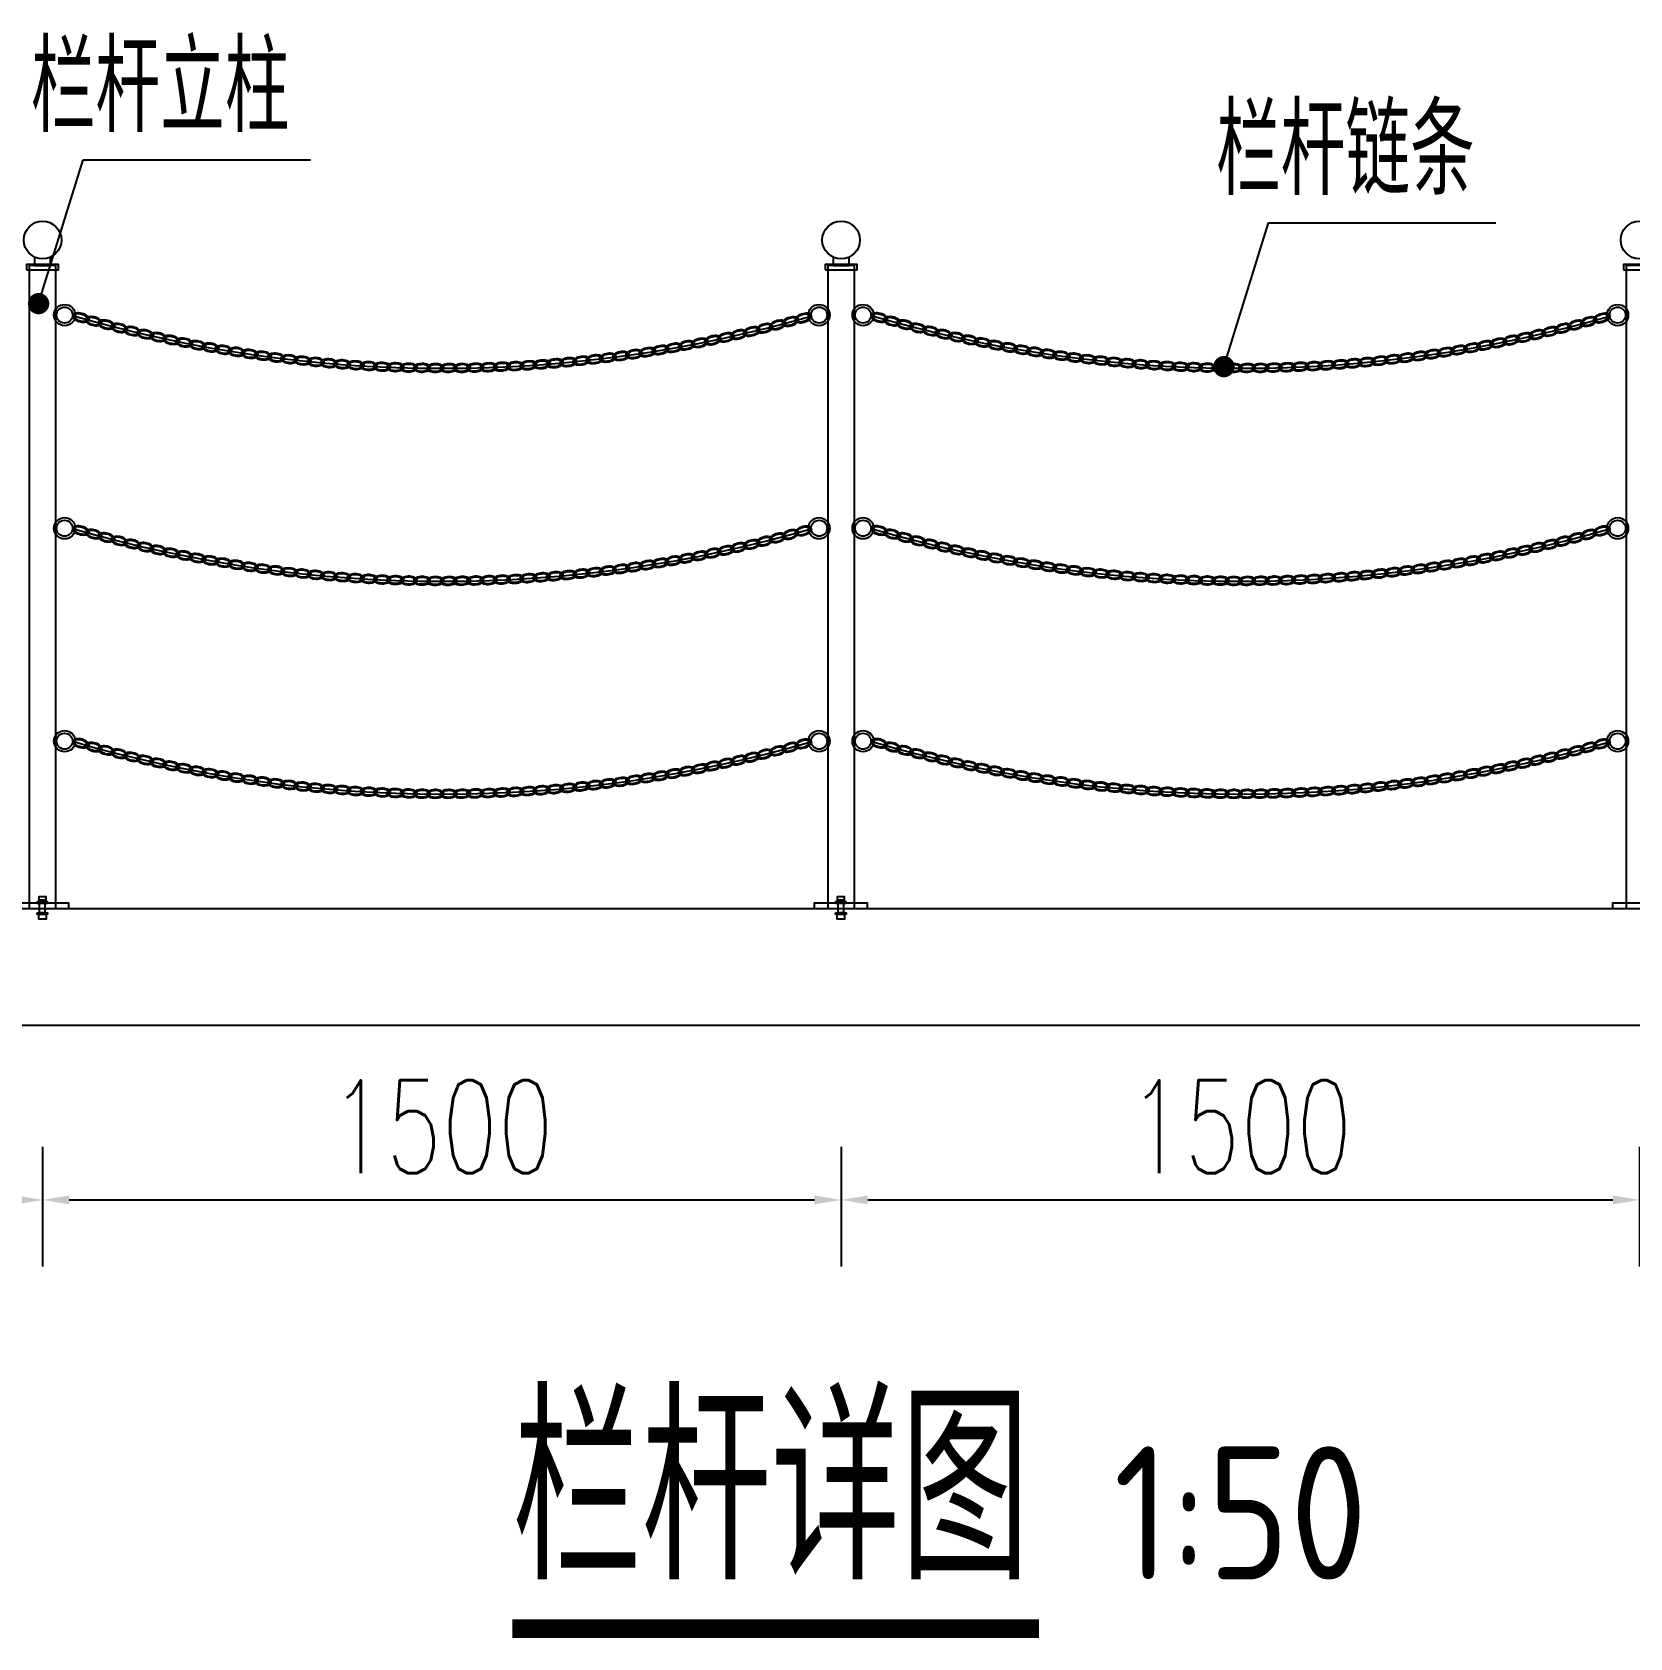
# Model space of a CAD drawing. Extents: x -89702 to 926017, y -610001 to -56924.
# Drawn here: x 496159 to 499160, y -116790 to -113773 of the extents above; entities that cross this region are included whole.
import ezdxf

# ---------------------------------------------------------------- set-up
doc = ezdxf.new("R2010")
doc.units = 0
doc.header["$LTSCALE"] = 10
doc.header["$MEASUREMENT"] = 0
for name, color, linetype in [('DIM_LEAD', 3, 'Continuous'), ('DIM_SYMB', 3, 'Continuous'), ('PUB_TEXT', 7, 'Continuous'), ('W-_ANTICOLLISION防撞措施', 6, 'Continuous'), ('W-PLASTIC_RAILINGS塑木栏杆', 6, 'Continuous'), ('W-REVETMENT驳岸', 251, 'Continuous'), ('W-STEEL_FRAME钢架', 3, 'Continuous')]:
    doc.layers.add(name, color=color, linetype=linetype)
doc.styles.add('_TCH_DIM', font='SIMPLEX', dxfattribs={"bigfont": 'GBCBIG'})
doc.styles.get("Standard").update_dxf_attribs({"font": 'gbenor.shx', "bigfont": 'gbcbig.shx'})
doc.styles.add('STANDARD_T3', font='simplex.shx', dxfattribs={"width": 0.7, "bigfont": 'gbcbig.shx'})
doc.dimstyles.new('W&&50', dxfattribs={"dimtxt": 175, "dimasz": 50, "dimexe": 125, "dimexo": 150, "dimgap": 50, "dimtad": 1, "dimdec": 0, "dimzin": 0, "dimdsep": 46, "dimtxsty": 'STANDARD_T3', "dimcen": 0.09, "dimclrd": 1, "dimclre": 1, "dimclrt": 7, "dimazin": 2, "dimtfac": 1, "dimtdec": 0, "dimtix": 1, "dimtmove": 2, "dimatfit": 3, "dimfxl": 0, "dimtolj": 1, "dimtzin": 0, "dimarcsym": 0})

# ---------------------------------------------------------------- blocks, each defined once
blk = doc.blocks.new('*D1882')
at = {"layer": 'Defpoints', "color": 0, "transparency": 16777216}
for p in [(494678.4, -115419.4), (496178.4, -115419.4), (496178.4, -115967)]:
    blk.add_point(p, dxfattribs=at)
at = {"layer": 'W-STEEL_FRAME钢架', "color": 1, "lineweight": -2, "transparency": 16777216}
for p, q in [((494678.4, -115867), (494678.4, -116092)), ((496178.4, -115867), (496178.4, -116092)), ((494728.4, -115967), (496128.4, -115967))]:
    blk.add_line(p, q, dxfattribs=at)
at = {"layer": 'W-STEEL_FRAME钢架', "color": 1, "transparency": 16777216}
for points in [[(494728.4, -115958.6), (494728.4, -115975.3), (494678.4, -115967)], [(496128.4, -115958.6), (496128.4, -115975.3), (496178.4, -115967)]]:
    blk.add_solid(points, dxfattribs=at)
at = {"layer": 'W-STEEL_FRAME钢架', "color": 7, "transparency": 16777216, "insert": (495428.4, -115829.5), "char_height": 175, "attachment_point": 5, "style": 'STANDARD_T3'}
blk.add_mtext('\\A1;1500', dxfattribs=at)
blk = doc.blocks.new('*D1877')
at = {"layer": 'Defpoints', "color": 0, "transparency": 16777216}
for p in [(497678.5, -115419.4), (499178.5, -115419.4), (499178.5, -115967)]:
    blk.add_point(p, dxfattribs=at)
at = {"layer": 'W-STEEL_FRAME钢架', "color": 1, "lineweight": -2, "transparency": 16777216}
for p, q in [((497678.5, -115867), (497678.5, -116092)), ((499178.5, -115867), (499178.5, -116092)), ((497728.5, -115967), (499128.5, -115967))]:
    blk.add_line(p, q, dxfattribs=at)
at = {"layer": 'W-STEEL_FRAME钢架', "color": 1, "transparency": 16777216}
for points in [[(497728.5, -115958.6), (497728.5, -115975.3), (497678.5, -115967)], [(499128.5, -115958.6), (499128.5, -115975.3), (499178.5, -115967)]]:
    blk.add_solid(points, dxfattribs=at)
at = {"layer": 'W-STEEL_FRAME钢架', "color": 7, "transparency": 16777216, "insert": (498428.5, -115829.5), "char_height": 175, "attachment_point": 5, "style": 'STANDARD_T3'}
blk.add_mtext('\\A1;1500', dxfattribs=at)
blk = doc.blocks.new('*D1879')
at = {"layer": 'Defpoints', "color": 0, "transparency": 16777216}
for p in [(496178.4, -115419.4), (497678.5, -115419.4), (497678.5, -115967)]:
    blk.add_point(p, dxfattribs=at)
at = {"layer": 'W-STEEL_FRAME钢架', "color": 1, "lineweight": -2, "transparency": 16777216}
for p, q in [((496178.4, -115867), (496178.4, -116092)), ((497678.5, -115867), (497678.5, -116092)), ((496228.4, -115967), (497628.5, -115967))]:
    blk.add_line(p, q, dxfattribs=at)
at = {"layer": 'W-STEEL_FRAME钢架', "color": 1, "transparency": 16777216}
for points in [[(496228.4, -115958.6), (496228.4, -115975.3), (496178.4, -115967)], [(497628.5, -115958.6), (497628.5, -115975.3), (497678.5, -115967)]]:
    blk.add_solid(points, dxfattribs=at)
at = {"layer": 'W-STEEL_FRAME钢架', "color": 7, "transparency": 16777216, "insert": (496928.4, -115829.5), "char_height": 175, "attachment_point": 5, "style": 'STANDARD_T3'}
blk.add_mtext('\\A1;1500', dxfattribs=at)
blk = doc.blocks.new('*U1867')
at = {"layer": 'W-PLASTIC_RAILINGS塑木栏杆'}
for centre, start_param, end_param in [((15.9, 0.7), 5.719675, 11.831037), ((41, 0.9), 2.578067, 8.689445)]:
    blk.add_ellipse(centre, major_axis=(15.9, 0.7), ratio=0.498883, start_param=start_param, end_param=end_param, dxfattribs=at)
for points, knots in [([(28.1, -1.9), (28.2, -1.8), (28.3, -1.6), (29, -1), (29.4, -0.5), (29.8, 0.2), (30, 0.5), (30, 1), (30, 1.1), (30, 1.3), (30, 1.5), (30, 1.8), (29.8, 2.3), (29.6, 2.6), (29.1, 3.2), (28.8, 3.5), (28.1, 4.1), (27.6, 4.4), (26.1, 5.2), (24.7, 5.7), (21.7, 6.5), (20, 6.7), (16.5, 6.9), (14.7, 6.8), (11.2, 6.3), (9.5, 5.9), (6.8, 5), (5.7, 4.5), (4.1, 3.5), (3.5, 3), (2.6, 2.1), (2.3, 1.7), (2, 1), (1.9, 0.7), (1.8, 0.1), (1.8, -0.2), (2, -0.8), (2.2, -1.1), (2.7, -1.8), (3.1, -2.2), (4.1, -2.9), (4.7, -3.3), (6, -3.9), (6.8, -4.2), (9, -4.9), (10.5, -5.2), (13.9, -5.5), (15.6, -5.5), (19, -5.2), (20.7, -4.9), (23.8, -4.1), (25.2, -3.6), (26.4, -3), (26.4, -2.9), (26.5, -2.9)], [5.672591, 5.672591, 5.672591, 5.672591, 5.732045, 5.732045, 5.989329, 5.989329, 6.173043, 6.173043, 6.283185, 6.283185, 6.283185, 6.455274, 6.455274, 6.627362, 6.627362, 6.79945, 6.79945, 6.971538, 6.971538, 7.326596, 7.326596, 7.681654, 7.681654, 8.036712, 8.036712, 8.39177, 8.39177, 8.689562, 8.689562, 8.937439, 8.937439, 9.144062, 9.144062, 9.350686, 9.350686, 9.55731, 9.55731, 9.763933, 9.763933, 9.970557, 9.970557, 10.177181, 10.177181, 10.383804, 10.383804, 10.72734, 10.72734, 11.070875, 11.070875, 11.414411, 11.414411, 11.757946, 11.757946, 11.773982, 11.773982, 11.773982, 11.773982]), ([(28.9, 3.4), (28.6, 3.2), (28.3, 2.9), (27.7, 2.3), (27.4, 1.9), (27, 1.2), (26.9, 0.9), (26.9, 0.3), (26.9, 0), (27.1, -0.6), (27.3, -1), (27.8, -1.7), (28.2, -2), (29.1, -2.7), (29.7, -3.1), (31.1, -3.7), (31.8, -4), (34, -4.7), (35.6, -5), (38.9, -5.3), (40.7, -5.3), (44.1, -5.1), (45.8, -4.8), (48.8, -3.9), (50.2, -3.4), (52.2, -2.3), (53, -1.8), (54.1, -0.9), (54.5, -0.4), (54.9, 0.4), (55, 0.7), (55.1, 1.1), (55.1, 1.3), (55.1, 1.5), (55.1, 1.7), (55, 1.9), (54.8, 2.5), (54.7, 2.8), (54.2, 3.3), (53.9, 3.6), (53.2, 4.2), (52.7, 4.5), (51.1, 5.4), (49.8, 5.9), (46.8, 6.7), (45.1, 6.9), (41.6, 7.1), (39.7, 7), (36.3, 6.5), (34.6, 6.1), (32.1, 5.3), (31.2, 4.9), (30.4, 4.4)], [2.530994, 2.530994, 2.530994, 2.530994, 2.654253, 2.654253, 2.860877, 2.860877, 3.067501, 3.067501, 3.274124, 3.274124, 3.480748, 3.480748, 3.687372, 3.687372, 3.893995, 3.893995, 4.100619, 4.100619, 4.444154, 4.444154, 4.78769, 4.78769, 5.131226, 5.131226, 5.474761, 5.474761, 5.732045, 5.732045, 5.989329, 5.989329, 6.173043, 6.173043, 6.283185, 6.283185, 6.283185, 6.455274, 6.455274, 6.627362, 6.627362, 6.79945, 6.79945, 6.971538, 6.971538, 7.326596, 7.326596, 7.681654, 7.681654, 8.036712, 8.036712, 8.39177, 8.39177, 8.632388, 8.632388, 8.632388, 8.632388])]:
    blk.add_open_spline(points, degree=3, knots=knots, dxfattribs=at)
blk = doc.blocks.new('*U1868')
at = {"layer": 'W-REVETMENT驳岸', "color": 0, "linetype": 'ByBlock', "lineweight": -2, "transparency": 16777216}
for p, rotation in [((497734.6, -114305.4), 343.7596410931119), ((497782.8, -114318.9), 344.9116510047311), ((499068, -114321.4), 14.86390870683564), ((497831.2, -114331.4), 346.0636609163505), ((497879.8, -114343), 347.2156708279701), ((498922, -114355.5), 11.40787897197812), ((498970.9, -114345.1), 12.55988888359726), ((499019.6, -114333.7), 13.71189879521642), ((497928.7, -114353.5), 348.3676807395893), ((497977.8, -114363.1), 349.5196906512087), ((498027, -114371.7), 350.6717005628279), ((498076.4, -114379.3), 351.8237104744471), ((498774.1, -114380.7), 7.951849237119617), ((498823.6, -114373.3), 9.103859148739456), ((498872.9, -114364.9), 10.25586906035894), ((498126, -114386), 352.9757203860663), ((498175.7, -114391.6), 354.1277302976861), ((498225.5, -114396.2), 355.2797402093058), ((498275.3, -114399.8), 356.4317501209254), ((498325.3, -114402.4), 357.5837600325448), ((498375.2, -114404), 358.7357699441634), ((498425.2, -114404.6), 359.8877798557872), ((498475.2, -114404.2), 1.039789767401623), ((498525.2, -114402.8), 2.191799679021282), ((498575.2, -114400.4), 3.34380959064171), ((498625, -114397), 4.495819502261089), ((498674.8, -114392.5), 5.647829413880275), ((498724.5, -114387.1), 6.799839325499762)]:
    blk.add_blockref('*U1867', p, dxfattribs=dict(at, rotation=rotation))
blk = doc.blocks.new('*U1863')
at = {"layer": 'W-PLASTIC_RAILINGS塑木栏杆'}
for centre, start_param, end_param in [((15.9, 0.7), 5.719675, 11.831037), ((41, 0.9), 2.578067, 8.689445)]:
    blk.add_ellipse(centre, major_axis=(15.9, 0.7), ratio=0.498883, start_param=start_param, end_param=end_param, dxfattribs=at)
for points, knots in [([(28.1, -1.9), (28.2, -1.8), (28.3, -1.6), (29, -1), (29.4, -0.5), (29.8, 0.2), (30, 0.5), (30, 1), (30, 1.1), (30, 1.3), (30, 1.5), (30, 1.8), (29.8, 2.3), (29.6, 2.6), (29.1, 3.2), (28.8, 3.5), (28.1, 4.1), (27.6, 4.4), (26.1, 5.2), (24.7, 5.7), (21.7, 6.5), (20, 6.7), (16.5, 6.9), (14.7, 6.8), (11.2, 6.3), (9.5, 5.9), (6.8, 5), (5.7, 4.5), (4.1, 3.5), (3.5, 3), (2.6, 2.1), (2.3, 1.7), (2, 1), (1.9, 0.7), (1.8, 0.1), (1.8, -0.2), (2, -0.8), (2.2, -1.1), (2.7, -1.8), (3.1, -2.2), (4.1, -2.9), (4.7, -3.3), (6, -3.9), (6.8, -4.2), (9, -4.9), (10.5, -5.2), (13.9, -5.5), (15.6, -5.5), (19, -5.2), (20.7, -4.9), (23.8, -4.1), (25.2, -3.6), (26.4, -3), (26.4, -2.9), (26.5, -2.9)], [5.672591, 5.672591, 5.672591, 5.672591, 5.732045, 5.732045, 5.989329, 5.989329, 6.173043, 6.173043, 6.283185, 6.283185, 6.283185, 6.455274, 6.455274, 6.627362, 6.627362, 6.79945, 6.79945, 6.971538, 6.971538, 7.326596, 7.326596, 7.681654, 7.681654, 8.036712, 8.036712, 8.39177, 8.39177, 8.689562, 8.689562, 8.937439, 8.937439, 9.144062, 9.144062, 9.350686, 9.350686, 9.55731, 9.55731, 9.763933, 9.763933, 9.970557, 9.970557, 10.177181, 10.177181, 10.383804, 10.383804, 10.72734, 10.72734, 11.070875, 11.070875, 11.414411, 11.414411, 11.757946, 11.757946, 11.773982, 11.773982, 11.773982, 11.773982]), ([(28.9, 3.4), (28.6, 3.2), (28.3, 2.9), (27.7, 2.3), (27.4, 1.9), (27, 1.2), (26.9, 0.9), (26.9, 0.3), (26.9, 0), (27.1, -0.6), (27.3, -1), (27.8, -1.7), (28.2, -2), (29.1, -2.7), (29.7, -3.1), (31.1, -3.7), (31.8, -4), (34, -4.7), (35.6, -5), (38.9, -5.3), (40.7, -5.3), (44.1, -5.1), (45.8, -4.8), (48.8, -3.9), (50.2, -3.4), (52.2, -2.3), (53, -1.8), (54.1, -0.9), (54.5, -0.4), (54.9, 0.4), (55, 0.7), (55.1, 1.1), (55.1, 1.3), (55.1, 1.5), (55.1, 1.7), (55, 1.9), (54.8, 2.5), (54.7, 2.8), (54.2, 3.3), (53.9, 3.6), (53.2, 4.2), (52.7, 4.5), (51.1, 5.4), (49.8, 5.9), (46.8, 6.7), (45.1, 6.9), (41.6, 7.1), (39.7, 7), (36.3, 6.5), (34.6, 6.1), (32.1, 5.3), (31.2, 4.9), (30.4, 4.4)], [2.530994, 2.530994, 2.530994, 2.530994, 2.654253, 2.654253, 2.860877, 2.860877, 3.067501, 3.067501, 3.274124, 3.274124, 3.480748, 3.480748, 3.687372, 3.687372, 3.893995, 3.893995, 4.100619, 4.100619, 4.444154, 4.444154, 4.78769, 4.78769, 5.131226, 5.131226, 5.474761, 5.474761, 5.732045, 5.732045, 5.989329, 5.989329, 6.173043, 6.173043, 6.283185, 6.283185, 6.283185, 6.455274, 6.455274, 6.627362, 6.627362, 6.79945, 6.79945, 6.971538, 6.971538, 7.326596, 7.326596, 7.681654, 7.681654, 8.036712, 8.036712, 8.39177, 8.39177, 8.632388, 8.632388, 8.632388, 8.632388])]:
    blk.add_open_spline(points, degree=3, knots=knots, dxfattribs=at)
blk = doc.blocks.new('*U1864')
at = {"layer": 'W-REVETMENT驳岸', "color": 0, "linetype": 'ByBlock', "lineweight": -2, "transparency": 16777216}
for p, rotation in [((497734.6, -114705.4), 343.7596410931119), ((499068, -114721.4), 14.86390870683564), ((497782.8, -114718.9), 344.9116510047311), ((497831.2, -114731.4), 346.0636609163505), ((498970.9, -114745.1), 12.55988888359726), ((499019.6, -114733.7), 13.71189879521642), ((497879.8, -114743), 347.2156708279701), ((497928.7, -114753.5), 348.3676807395893), ((497977.8, -114763.1), 349.5196906512087), ((498027, -114771.7), 350.6717005628279), ((498823.6, -114773.3), 9.103859148739456), ((498872.9, -114764.9), 10.25586906035894), ((498922, -114755.5), 11.40787897197812), ((498076.4, -114779.3), 351.8237104744471), ((498126, -114786), 352.9757203860663), ((498175.7, -114791.6), 354.1277302976861), ((498225.5, -114796.2), 355.2797402093058), ((498275.3, -114799.8), 356.4317501209254), ((498525.2, -114802.8), 2.191799679021282), ((498575.2, -114800.4), 3.34380959064171), ((498625, -114797), 4.495819502261089), ((498674.8, -114792.5), 5.647829413880275), ((498724.5, -114787.1), 6.799839325499762), ((498774.1, -114780.7), 7.951849237119617), ((498325.3, -114802.4), 357.5837600325448), ((498375.2, -114804), 358.7357699441634), ((498425.2, -114804.6), 359.8877798557872), ((498475.2, -114804.2), 1.039789767401623)]:
    blk.add_blockref('*U1863', p, dxfattribs=dict(at, rotation=rotation))
blk = doc.blocks.new('*U1865')
at = {"layer": 'W-PLASTIC_RAILINGS塑木栏杆'}
for centre, start_param, end_param in [((15.9, 0.7), 5.719675, 11.831037), ((41, 0.9), 2.578067, 8.689445)]:
    blk.add_ellipse(centre, major_axis=(15.9, 0.7), ratio=0.498883, start_param=start_param, end_param=end_param, dxfattribs=at)
for points, knots in [([(28.1, -1.9), (28.2, -1.8), (28.3, -1.6), (29, -1), (29.4, -0.5), (29.8, 0.2), (30, 0.5), (30, 1), (30, 1.1), (30, 1.3), (30, 1.5), (30, 1.8), (29.8, 2.3), (29.6, 2.6), (29.1, 3.2), (28.8, 3.5), (28.1, 4.1), (27.6, 4.4), (26.1, 5.2), (24.7, 5.7), (21.7, 6.5), (20, 6.7), (16.5, 6.9), (14.7, 6.8), (11.2, 6.3), (9.5, 5.9), (6.8, 5), (5.7, 4.5), (4.1, 3.5), (3.5, 3), (2.6, 2.1), (2.3, 1.7), (2, 1), (1.9, 0.7), (1.8, 0.1), (1.8, -0.2), (2, -0.8), (2.2, -1.1), (2.7, -1.8), (3.1, -2.2), (4.1, -2.9), (4.7, -3.3), (6, -3.9), (6.8, -4.2), (9, -4.9), (10.5, -5.2), (13.9, -5.5), (15.6, -5.5), (19, -5.2), (20.7, -4.9), (23.8, -4.1), (25.2, -3.6), (26.4, -3), (26.4, -2.9), (26.5, -2.9)], [5.672591, 5.672591, 5.672591, 5.672591, 5.732045, 5.732045, 5.989329, 5.989329, 6.173043, 6.173043, 6.283185, 6.283185, 6.283185, 6.455274, 6.455274, 6.627362, 6.627362, 6.79945, 6.79945, 6.971538, 6.971538, 7.326596, 7.326596, 7.681654, 7.681654, 8.036712, 8.036712, 8.39177, 8.39177, 8.689562, 8.689562, 8.937439, 8.937439, 9.144062, 9.144062, 9.350686, 9.350686, 9.55731, 9.55731, 9.763933, 9.763933, 9.970557, 9.970557, 10.177181, 10.177181, 10.383804, 10.383804, 10.72734, 10.72734, 11.070875, 11.070875, 11.414411, 11.414411, 11.757946, 11.757946, 11.773982, 11.773982, 11.773982, 11.773982]), ([(28.9, 3.4), (28.6, 3.2), (28.3, 2.9), (27.7, 2.3), (27.4, 1.9), (27, 1.2), (26.9, 0.9), (26.9, 0.3), (26.9, 0), (27.1, -0.6), (27.3, -1), (27.8, -1.7), (28.2, -2), (29.1, -2.7), (29.7, -3.1), (31.1, -3.7), (31.8, -4), (34, -4.7), (35.6, -5), (38.9, -5.3), (40.7, -5.3), (44.1, -5.1), (45.8, -4.8), (48.8, -3.9), (50.2, -3.4), (52.2, -2.3), (53, -1.8), (54.1, -0.9), (54.5, -0.4), (54.9, 0.4), (55, 0.7), (55.1, 1.1), (55.1, 1.3), (55.1, 1.5), (55.1, 1.7), (55, 1.9), (54.8, 2.5), (54.7, 2.8), (54.2, 3.3), (53.9, 3.6), (53.2, 4.2), (52.7, 4.5), (51.1, 5.4), (49.8, 5.9), (46.8, 6.7), (45.1, 6.9), (41.6, 7.1), (39.7, 7), (36.3, 6.5), (34.6, 6.1), (32.1, 5.3), (31.2, 4.9), (30.4, 4.4)], [2.530994, 2.530994, 2.530994, 2.530994, 2.654253, 2.654253, 2.860877, 2.860877, 3.067501, 3.067501, 3.274124, 3.274124, 3.480748, 3.480748, 3.687372, 3.687372, 3.893995, 3.893995, 4.100619, 4.100619, 4.444154, 4.444154, 4.78769, 4.78769, 5.131226, 5.131226, 5.474761, 5.474761, 5.732045, 5.732045, 5.989329, 5.989329, 6.173043, 6.173043, 6.283185, 6.283185, 6.283185, 6.455274, 6.455274, 6.627362, 6.627362, 6.79945, 6.79945, 6.971538, 6.971538, 7.326596, 7.326596, 7.681654, 7.681654, 8.036712, 8.036712, 8.39177, 8.39177, 8.632388, 8.632388, 8.632388, 8.632388])]:
    blk.add_open_spline(points, degree=3, knots=knots, dxfattribs=at)
blk = doc.blocks.new('*U1866')
at = {"layer": 'W-REVETMENT驳岸', "color": 0, "linetype": 'ByBlock', "lineweight": -2, "transparency": 16777216}
for p, rotation in [((497734.6, -115105.4), 343.7596410931119), ((497782.8, -115118.9), 344.9116510047311), ((497831.2, -115131.4), 346.0636609163505), ((498970.9, -115145.1), 12.55988888359726), ((499019.6, -115133.7), 13.71189879521642), ((499068, -115121.4), 14.86390870683564), ((497879.8, -115143), 347.2156708279701), ((497928.7, -115153.5), 348.3676807395893), ((497977.8, -115163.1), 349.5196906512087), ((498823.6, -115173.3), 9.103859148739456), ((498872.9, -115164.9), 10.25586906035894), ((498922, -115155.5), 11.40787897197812), ((498027, -115171.7), 350.6717005628279), ((498076.4, -115179.3), 351.8237104744471), ((498126, -115186), 352.9757203860663), ((498175.7, -115191.6), 354.1277302976861), ((498625, -115197), 4.495819502261089), ((498674.8, -115192.5), 5.647829413880275), ((498724.5, -115187.1), 6.799839325499762), ((498774.1, -115180.7), 7.951849237119617), ((498225.5, -115196.2), 355.2797402093058), ((498275.3, -115199.8), 356.4317501209254), ((498325.3, -115202.4), 357.5837600325448), ((498375.2, -115204), 358.7357699441634), ((498425.2, -115204.6), 359.8877798557872), ((498475.2, -115204.2), 1.039789767401623), ((498525.2, -115202.8), 2.191799679021282), ((498575.2, -115200.4), 3.34380959064171)]:
    blk.add_blockref('*U1865', p, dxfattribs=dict(at, rotation=rotation))
blk = doc.blocks.new('*U1873')
at = {"layer": 'W-PLASTIC_RAILINGS塑木栏杆'}
for centre, start_param, end_param in [((15.9, 0.7), 5.719675, 11.831037), ((41, 0.9), 2.578067, 8.689445)]:
    blk.add_ellipse(centre, major_axis=(15.9, 0.7), ratio=0.498883, start_param=start_param, end_param=end_param, dxfattribs=at)
for points, knots in [([(28.1, -1.9), (28.2, -1.8), (28.3, -1.6), (29, -1), (29.4, -0.5), (29.8, 0.2), (30, 0.5), (30, 1), (30, 1.1), (30, 1.3), (30, 1.5), (30, 1.8), (29.8, 2.3), (29.6, 2.6), (29.1, 3.2), (28.8, 3.5), (28.1, 4.1), (27.6, 4.4), (26.1, 5.2), (24.7, 5.7), (21.7, 6.5), (20, 6.7), (16.5, 6.9), (14.7, 6.8), (11.2, 6.3), (9.5, 5.9), (6.8, 5), (5.7, 4.5), (4.1, 3.5), (3.5, 3), (2.6, 2.1), (2.3, 1.7), (2, 1), (1.9, 0.7), (1.8, 0.1), (1.8, -0.2), (2, -0.8), (2.2, -1.1), (2.7, -1.8), (3.1, -2.2), (4.1, -2.9), (4.7, -3.3), (6, -3.9), (6.8, -4.2), (9, -4.9), (10.5, -5.2), (13.9, -5.5), (15.6, -5.5), (19, -5.2), (20.7, -4.9), (23.8, -4.1), (25.2, -3.6), (26.4, -3), (26.4, -2.9), (26.5, -2.9)], [5.672591, 5.672591, 5.672591, 5.672591, 5.732045, 5.732045, 5.989329, 5.989329, 6.173043, 6.173043, 6.283185, 6.283185, 6.283185, 6.455274, 6.455274, 6.627362, 6.627362, 6.79945, 6.79945, 6.971538, 6.971538, 7.326596, 7.326596, 7.681654, 7.681654, 8.036712, 8.036712, 8.39177, 8.39177, 8.689562, 8.689562, 8.937439, 8.937439, 9.144062, 9.144062, 9.350686, 9.350686, 9.55731, 9.55731, 9.763933, 9.763933, 9.970557, 9.970557, 10.177181, 10.177181, 10.383804, 10.383804, 10.72734, 10.72734, 11.070875, 11.070875, 11.414411, 11.414411, 11.757946, 11.757946, 11.773982, 11.773982, 11.773982, 11.773982]), ([(28.9, 3.4), (28.6, 3.2), (28.3, 2.9), (27.7, 2.3), (27.4, 1.9), (27, 1.2), (26.9, 0.9), (26.9, 0.3), (26.9, 0), (27.1, -0.6), (27.3, -1), (27.8, -1.7), (28.2, -2), (29.1, -2.7), (29.7, -3.1), (31.1, -3.7), (31.8, -4), (34, -4.7), (35.6, -5), (38.9, -5.3), (40.7, -5.3), (44.1, -5.1), (45.8, -4.8), (48.8, -3.9), (50.2, -3.4), (52.2, -2.3), (53, -1.8), (54.1, -0.9), (54.5, -0.4), (54.9, 0.4), (55, 0.7), (55.1, 1.1), (55.1, 1.3), (55.1, 1.5), (55.1, 1.7), (55, 1.9), (54.8, 2.5), (54.7, 2.8), (54.2, 3.3), (53.9, 3.6), (53.2, 4.2), (52.7, 4.5), (51.1, 5.4), (49.8, 5.9), (46.8, 6.7), (45.1, 6.9), (41.6, 7.1), (39.7, 7), (36.3, 6.5), (34.6, 6.1), (32.1, 5.3), (31.2, 4.9), (30.4, 4.4)], [2.530994, 2.530994, 2.530994, 2.530994, 2.654253, 2.654253, 2.860877, 2.860877, 3.067501, 3.067501, 3.274124, 3.274124, 3.480748, 3.480748, 3.687372, 3.687372, 3.893995, 3.893995, 4.100619, 4.100619, 4.444154, 4.444154, 4.78769, 4.78769, 5.131226, 5.131226, 5.474761, 5.474761, 5.732045, 5.732045, 5.989329, 5.989329, 6.173043, 6.173043, 6.283185, 6.283185, 6.283185, 6.455274, 6.455274, 6.627362, 6.627362, 6.79945, 6.79945, 6.971538, 6.971538, 7.326596, 7.326596, 7.681654, 7.681654, 8.036712, 8.036712, 8.39177, 8.39177, 8.632388, 8.632388, 8.632388, 8.632388])]:
    blk.add_open_spline(points, degree=3, knots=knots, dxfattribs=at)
blk = doc.blocks.new('*U1874')
at = {"layer": 'W-REVETMENT驳岸', "color": 0, "linetype": 'ByBlock', "lineweight": -2, "transparency": 16777216}
for p, rotation in [((496234.6, -114305.4), 343.7596410931119), ((496282.7, -114318.9), 344.9116510047311), ((497568, -114321.4), 14.86390870683564), ((496331.1, -114331.4), 346.0636609163505), ((496379.8, -114343), 347.2156708279701), ((497421.9, -114355.5), 11.40787897197812), ((497470.8, -114345.1), 12.55988888359726), ((497519.5, -114333.7), 13.71189879521642), ((496428.7, -114353.5), 348.3676807395893), ((496477.7, -114363.1), 349.5196906512087), ((496527, -114371.7), 350.6717005628279), ((496576.4, -114379.3), 351.8237104744471), ((497274.1, -114380.7), 7.951849237119617), ((497323.5, -114373.3), 9.103859148739456), ((497372.8, -114364.9), 10.25586906035894), ((496626, -114386), 352.9757203860663), ((496675.6, -114391.6), 354.1277302976861), ((496725.4, -114396.2), 355.2797402093058), ((496775.3, -114399.8), 356.4317501209254), ((496825.2, -114402.4), 357.5837600325448), ((496875.2, -114404), 358.7357699441634), ((496925.2, -114404.6), 359.8877798557872), ((496975.2, -114404.2), 1.039789767401623), ((497025.2, -114402.8), 2.191799679021282), ((497075.1, -114400.4), 3.34380959064171), ((497125, -114397), 4.495819502261089), ((497174.8, -114392.5), 5.647829413880275), ((497224.5, -114387.1), 6.799839325499762)]:
    blk.add_blockref('*U1873', p, dxfattribs=dict(at, rotation=rotation))
blk = doc.blocks.new('*U1869')
at = {"layer": 'W-PLASTIC_RAILINGS塑木栏杆'}
for centre, start_param, end_param in [((15.9, 0.7), 5.719675, 11.831037), ((41, 0.9), 2.578067, 8.689445)]:
    blk.add_ellipse(centre, major_axis=(15.9, 0.7), ratio=0.498883, start_param=start_param, end_param=end_param, dxfattribs=at)
for points, knots in [([(28.1, -1.9), (28.2, -1.8), (28.3, -1.6), (29, -1), (29.4, -0.5), (29.8, 0.2), (30, 0.5), (30, 1), (30, 1.1), (30, 1.3), (30, 1.5), (30, 1.8), (29.8, 2.3), (29.6, 2.6), (29.1, 3.2), (28.8, 3.5), (28.1, 4.1), (27.6, 4.4), (26.1, 5.2), (24.7, 5.7), (21.7, 6.5), (20, 6.7), (16.5, 6.9), (14.7, 6.8), (11.2, 6.3), (9.5, 5.9), (6.8, 5), (5.7, 4.5), (4.1, 3.5), (3.5, 3), (2.6, 2.1), (2.3, 1.7), (2, 1), (1.9, 0.7), (1.8, 0.1), (1.8, -0.2), (2, -0.8), (2.2, -1.1), (2.7, -1.8), (3.1, -2.2), (4.1, -2.9), (4.7, -3.3), (6, -3.9), (6.8, -4.2), (9, -4.9), (10.5, -5.2), (13.9, -5.5), (15.6, -5.5), (19, -5.2), (20.7, -4.9), (23.8, -4.1), (25.2, -3.6), (26.4, -3), (26.4, -2.9), (26.5, -2.9)], [5.672591, 5.672591, 5.672591, 5.672591, 5.732045, 5.732045, 5.989329, 5.989329, 6.173043, 6.173043, 6.283185, 6.283185, 6.283185, 6.455274, 6.455274, 6.627362, 6.627362, 6.79945, 6.79945, 6.971538, 6.971538, 7.326596, 7.326596, 7.681654, 7.681654, 8.036712, 8.036712, 8.39177, 8.39177, 8.689562, 8.689562, 8.937439, 8.937439, 9.144062, 9.144062, 9.350686, 9.350686, 9.55731, 9.55731, 9.763933, 9.763933, 9.970557, 9.970557, 10.177181, 10.177181, 10.383804, 10.383804, 10.72734, 10.72734, 11.070875, 11.070875, 11.414411, 11.414411, 11.757946, 11.757946, 11.773982, 11.773982, 11.773982, 11.773982]), ([(28.9, 3.4), (28.6, 3.2), (28.3, 2.9), (27.7, 2.3), (27.4, 1.9), (27, 1.2), (26.9, 0.9), (26.9, 0.3), (26.9, 0), (27.1, -0.6), (27.3, -1), (27.8, -1.7), (28.2, -2), (29.1, -2.7), (29.7, -3.1), (31.1, -3.7), (31.8, -4), (34, -4.7), (35.6, -5), (38.9, -5.3), (40.7, -5.3), (44.1, -5.1), (45.8, -4.8), (48.8, -3.9), (50.2, -3.4), (52.2, -2.3), (53, -1.8), (54.1, -0.9), (54.5, -0.4), (54.9, 0.4), (55, 0.7), (55.1, 1.1), (55.1, 1.3), (55.1, 1.5), (55.1, 1.7), (55, 1.9), (54.8, 2.5), (54.7, 2.8), (54.2, 3.3), (53.9, 3.6), (53.2, 4.2), (52.7, 4.5), (51.1, 5.4), (49.8, 5.9), (46.8, 6.7), (45.1, 6.9), (41.6, 7.1), (39.7, 7), (36.3, 6.5), (34.6, 6.1), (32.1, 5.3), (31.2, 4.9), (30.4, 4.4)], [2.530994, 2.530994, 2.530994, 2.530994, 2.654253, 2.654253, 2.860877, 2.860877, 3.067501, 3.067501, 3.274124, 3.274124, 3.480748, 3.480748, 3.687372, 3.687372, 3.893995, 3.893995, 4.100619, 4.100619, 4.444154, 4.444154, 4.78769, 4.78769, 5.131226, 5.131226, 5.474761, 5.474761, 5.732045, 5.732045, 5.989329, 5.989329, 6.173043, 6.173043, 6.283185, 6.283185, 6.283185, 6.455274, 6.455274, 6.627362, 6.627362, 6.79945, 6.79945, 6.971538, 6.971538, 7.326596, 7.326596, 7.681654, 7.681654, 8.036712, 8.036712, 8.39177, 8.39177, 8.632388, 8.632388, 8.632388, 8.632388])]:
    blk.add_open_spline(points, degree=3, knots=knots, dxfattribs=at)
blk = doc.blocks.new('*U1870')
at = {"layer": 'W-REVETMENT驳岸', "color": 0, "linetype": 'ByBlock', "lineweight": -2, "transparency": 16777216}
for p, rotation in [((496234.6, -114705.4), 343.7596410931119), ((497568, -114721.4), 14.86390870683564), ((496282.7, -114718.9), 344.9116510047311), ((496331.1, -114731.4), 346.0636609163505), ((497470.8, -114745.1), 12.55988888359726), ((497519.5, -114733.7), 13.71189879521642), ((496379.8, -114743), 347.2156708279701), ((496428.7, -114753.5), 348.3676807395893), ((496477.7, -114763.1), 349.5196906512087), ((496527, -114771.7), 350.6717005628279), ((497323.5, -114773.3), 9.103859148739456), ((497372.8, -114764.9), 10.25586906035894), ((497421.9, -114755.5), 11.40787897197812), ((496576.4, -114779.3), 351.8237104744471), ((496626, -114786), 352.9757203860663), ((496675.6, -114791.6), 354.1277302976861), ((496725.4, -114796.2), 355.2797402093058), ((496775.3, -114799.8), 356.4317501209254), ((497025.2, -114802.8), 2.191799679021282), ((497075.1, -114800.4), 3.34380959064171), ((497125, -114797), 4.495819502261089), ((497174.8, -114792.5), 5.647829413880275), ((497224.5, -114787.1), 6.799839325499762), ((497274.1, -114780.7), 7.951849237119617), ((496825.2, -114802.4), 357.5837600325448), ((496875.2, -114804), 358.7357699441634), ((496925.2, -114804.6), 359.8877798557872), ((496975.2, -114804.2), 1.039789767401623)]:
    blk.add_blockref('*U1869', p, dxfattribs=dict(at, rotation=rotation))
blk = doc.blocks.new('*U1871')
at = {"layer": 'W-PLASTIC_RAILINGS塑木栏杆'}
for centre, start_param, end_param in [((15.9, 0.7), 5.719675, 11.831037), ((41, 0.9), 2.578067, 8.689445)]:
    blk.add_ellipse(centre, major_axis=(15.9, 0.7), ratio=0.498883, start_param=start_param, end_param=end_param, dxfattribs=at)
for points, knots in [([(28.1, -1.9), (28.2, -1.8), (28.3, -1.6), (29, -1), (29.4, -0.5), (29.8, 0.2), (30, 0.5), (30, 1), (30, 1.1), (30, 1.3), (30, 1.5), (30, 1.8), (29.8, 2.3), (29.6, 2.6), (29.1, 3.2), (28.8, 3.5), (28.1, 4.1), (27.6, 4.4), (26.1, 5.2), (24.7, 5.7), (21.7, 6.5), (20, 6.7), (16.5, 6.9), (14.7, 6.8), (11.2, 6.3), (9.5, 5.9), (6.8, 5), (5.7, 4.5), (4.1, 3.5), (3.5, 3), (2.6, 2.1), (2.3, 1.7), (2, 1), (1.9, 0.7), (1.8, 0.1), (1.8, -0.2), (2, -0.8), (2.2, -1.1), (2.7, -1.8), (3.1, -2.2), (4.1, -2.9), (4.7, -3.3), (6, -3.9), (6.8, -4.2), (9, -4.9), (10.5, -5.2), (13.9, -5.5), (15.6, -5.5), (19, -5.2), (20.7, -4.9), (23.8, -4.1), (25.2, -3.6), (26.4, -3), (26.4, -2.9), (26.5, -2.9)], [5.672591, 5.672591, 5.672591, 5.672591, 5.732045, 5.732045, 5.989329, 5.989329, 6.173043, 6.173043, 6.283185, 6.283185, 6.283185, 6.455274, 6.455274, 6.627362, 6.627362, 6.79945, 6.79945, 6.971538, 6.971538, 7.326596, 7.326596, 7.681654, 7.681654, 8.036712, 8.036712, 8.39177, 8.39177, 8.689562, 8.689562, 8.937439, 8.937439, 9.144062, 9.144062, 9.350686, 9.350686, 9.55731, 9.55731, 9.763933, 9.763933, 9.970557, 9.970557, 10.177181, 10.177181, 10.383804, 10.383804, 10.72734, 10.72734, 11.070875, 11.070875, 11.414411, 11.414411, 11.757946, 11.757946, 11.773982, 11.773982, 11.773982, 11.773982]), ([(28.9, 3.4), (28.6, 3.2), (28.3, 2.9), (27.7, 2.3), (27.4, 1.9), (27, 1.2), (26.9, 0.9), (26.9, 0.3), (26.9, 0), (27.1, -0.6), (27.3, -1), (27.8, -1.7), (28.2, -2), (29.1, -2.7), (29.7, -3.1), (31.1, -3.7), (31.8, -4), (34, -4.7), (35.6, -5), (38.9, -5.3), (40.7, -5.3), (44.1, -5.1), (45.8, -4.8), (48.8, -3.9), (50.2, -3.4), (52.2, -2.3), (53, -1.8), (54.1, -0.9), (54.5, -0.4), (54.9, 0.4), (55, 0.7), (55.1, 1.1), (55.1, 1.3), (55.1, 1.5), (55.1, 1.7), (55, 1.9), (54.8, 2.5), (54.7, 2.8), (54.2, 3.3), (53.9, 3.6), (53.2, 4.2), (52.7, 4.5), (51.1, 5.4), (49.8, 5.9), (46.8, 6.7), (45.1, 6.9), (41.6, 7.1), (39.7, 7), (36.3, 6.5), (34.6, 6.1), (32.1, 5.3), (31.2, 4.9), (30.4, 4.4)], [2.530994, 2.530994, 2.530994, 2.530994, 2.654253, 2.654253, 2.860877, 2.860877, 3.067501, 3.067501, 3.274124, 3.274124, 3.480748, 3.480748, 3.687372, 3.687372, 3.893995, 3.893995, 4.100619, 4.100619, 4.444154, 4.444154, 4.78769, 4.78769, 5.131226, 5.131226, 5.474761, 5.474761, 5.732045, 5.732045, 5.989329, 5.989329, 6.173043, 6.173043, 6.283185, 6.283185, 6.283185, 6.455274, 6.455274, 6.627362, 6.627362, 6.79945, 6.79945, 6.971538, 6.971538, 7.326596, 7.326596, 7.681654, 7.681654, 8.036712, 8.036712, 8.39177, 8.39177, 8.632388, 8.632388, 8.632388, 8.632388])]:
    blk.add_open_spline(points, degree=3, knots=knots, dxfattribs=at)
blk = doc.blocks.new('*U1872')
at = {"layer": 'W-REVETMENT驳岸', "color": 0, "linetype": 'ByBlock', "lineweight": -2, "transparency": 16777216}
for p, rotation in [((496234.6, -115105.4), 343.7596410931119), ((496282.7, -115118.9), 344.9116510047311), ((496331.1, -115131.4), 346.0636609163505), ((497470.8, -115145.1), 12.55988888359726), ((497519.5, -115133.7), 13.71189879521642), ((497568, -115121.4), 14.86390870683564), ((496379.8, -115143), 347.2156708279701), ((496428.7, -115153.5), 348.3676807395893), ((496477.7, -115163.1), 349.5196906512087), ((497323.5, -115173.3), 9.103859148739456), ((497372.8, -115164.9), 10.25586906035894), ((497421.9, -115155.5), 11.40787897197812), ((496527, -115171.7), 350.6717005628279), ((496576.4, -115179.3), 351.8237104744471), ((496626, -115186), 352.9757203860663), ((496675.6, -115191.6), 354.1277302976861), ((497125, -115197), 4.495819502261089), ((497174.8, -115192.5), 5.647829413880275), ((497224.5, -115187.1), 6.799839325499762), ((497274.1, -115180.7), 7.951849237119617), ((496725.4, -115196.2), 355.2797402093058), ((496775.3, -115199.8), 356.4317501209254), ((496825.2, -115202.4), 357.5837600325448), ((496875.2, -115204), 358.7357699441634), ((496925.2, -115204.6), 359.8877798557872), ((496975.2, -115204.2), 1.039789767401623), ((497025.2, -115202.8), 2.191799679021282), ((497075.1, -115200.4), 3.34380959064171)]:
    blk.add_blockref('*U1871', p, dxfattribs=dict(at, rotation=rotation))

msp = doc.modelspace()

# ---------------------------------------------------------------- linework, layer by layer
at = {"layer": 'DIM_LEAD'}
for p, q in [((496170.9, -114283.1), (496254.4, -114013)), ((496254.4, -114013), (496681.5, -114013)), ((498397.7, -114401.5), (498481.2, -114131.4)), ((498481.2, -114131.4), (498908.3, -114131.4))]:
    msp.add_line(p, q, dxfattribs=at)
at = {"layer": 'DIM_LEAD', "const_width": 20}
for points in [[(496167.9, -114292.6, 1), (496173.8, -114273.5, 1)], [(498394.7, -114411, 1), (498400.6, -114391.9, 1)]]:
    msp.add_lwpolyline(points, format="xyb", close=True, dxfattribs=at)
at = {"layer": 'DIM_SYMB', "color": 3, "const_width": 35}
msp.add_lwpolyline([(497060.9, -116772.3), (498050.5, -116772.3)], dxfattribs=at)
at = {"layer": 'W-_ANTICOLLISION防撞措施', "color": 0, "linetype": 'ByBlock'}
msp.add_lwpolyline([(494582.3, -115419.4), (500966.2, -115419.4), (500966.2, -115639.4), (494582.3, -115639.4)], close=True, dxfattribs=at)
at = {"layer": 'W-PLASTIC_RAILINGS塑木栏杆', "color": 4}
for points in [[(496148.4, -114219.3), (496208.4, -114219.3), (496208.4, -114209.3), (496148.4, -114209.3)], [(496153.4, -115419.4), (496203.4, -115419.4), (496203.4, -114211.4), (496153.4, -114211.4)], [(497648.5, -114219.3), (497708.5, -114219.3), (497708.5, -114209.3), (497648.5, -114209.3)], [(497653.5, -115419.4), (497703.5, -115419.4), (497703.5, -114211.4), (497653.5, -114211.4)], [(499148.5, -114219.3), (499208.5, -114219.3), (499208.5, -114209.3), (499148.5, -114209.3)], [(499153.5, -115419.4), (499203.5, -115419.4), (499203.5, -114211.4), (499153.5, -114211.4)], [(496127.8, -115419.4), (496227.8, -115419.4), (496227.8, -115409.4), (496127.8, -115409.4)], [(496168.1, -115409.4), (496187.6, -115409.4), (496187.6, -115407.1), (496168.1, -115407.1)], [(496171.1, -115407.1), (496185, -115407.1), (496185, -115397.6), (496171.1, -115397.6)], [(496172.8, -115402.9), (496182.8, -115402.9), (496182.8, -115427.5), (496172.8, -115427.5)], [(497627.9, -115419.4), (497727.9, -115419.4), (497727.9, -115409.4), (497627.9, -115409.4)], [(497668.2, -115409.4), (497687.7, -115409.4), (497687.7, -115407.1), (497668.2, -115407.1)], [(497671.2, -115407.1), (497685.1, -115407.1), (497685.1, -115397.6), (497671.2, -115397.6)], [(497672.9, -115402.9), (497682.9, -115402.9), (497682.9, -115427.5), (497672.9, -115427.5)], [(499127.9, -115419.4), (499227.9, -115419.4), (499227.9, -115409.4), (499127.9, -115409.4)], [(496168.1, -115427.5), (496187.6, -115427.5), (496187.6, -115429.8), (496168.1, -115429.8)], [(496171.1, -115429.8), (496185, -115429.8), (496185, -115439.3), (496171.1, -115439.3)], [(497668.2, -115427.5), (497687.7, -115427.5), (497687.7, -115429.8), (497668.2, -115429.8)], [(497671.2, -115429.8), (497685.1, -115429.8), (497685.1, -115439.3), (497671.2, -115439.3)]]:
    msp.add_lwpolyline(points, close=True, dxfattribs=at)
for points in [[(496163.4, -114195.5), (496163.4, -114211.4), (496193.4, -114211.4), (496193.4, -114195.5)], [(497663.5, -114195.5), (497663.5, -114211.4), (497693.5, -114211.4), (497693.5, -114195.5)]]:
    msp.add_lwpolyline(points, dxfattribs=at)
for centre, radius in [((496178.4, -114163.5), 35.4), ((497678.5, -114163.5), 35.4), ((499178.5, -114163.5), 35.4), ((496219.6, -114304.6), 20), ((496219.6, -114304.6), 15), ((497637.2, -114304.6), 20), ((497637.2, -114304.6), 15), ((497719.7, -114304.6), 20), ((497719.7, -114304.6), 15), ((499137.3, -114304.6), 20), ((499137.3, -114304.6), 15), ((496219.6, -114705.1), 20), ((496219.6, -114705.1), 15), ((497637.2, -114705.1), 20), ((497637.2, -114705.1), 15), ((497719.7, -114705.1), 20), ((497719.7, -114705.1), 15), ((499137.3, -114705.1), 20), ((499137.3, -114705.1), 15), ((496219.6, -115105.1), 20), ((496219.6, -115105.1), 15), ((497637.2, -115105.1), 20), ((497637.2, -115105.1), 15), ((497719.7, -115105.1), 20), ((497719.7, -115105.1), 15), ((499137.3, -115105.1), 20), ((499137.3, -115105.1), 15)]:
    msp.add_circle(centre, radius, dxfattribs=at)
at = {"layer": 'W-PLASTIC_RAILINGS塑木栏杆'}
for centre in [(496930.1, -111917.8), (498430.1, -111917.8), (496930.1, -112317.8), (498430.1, -112317.8), (496930.1, -112717.8), (498430.1, -112717.8)]:
    msp.add_arc(centre, 2486.8, 253.7596, 286.2104, dxfattribs=at)

# ---------------------------------------------------------------- block references
at = {"layer": 'W-REVETMENT驳岸', "linetype": 'ByBlock'}
for name in ['*U1874', '*U1868', '*U1870', '*U1864', '*U1872', '*U1866']:
    msp.add_blockref(name, (0, 0), dxfattribs=at)

# ---------------------------------------------------------------- texts
at = {"layer": 'PUB_TEXT', "color": 7, "style": '_TCH_DIM'}
for s, p in [('栏杆立柱', (496156.1, -113960.5)), ('栏杆链条', (498382.9, -114078.9))]:
    msp.add_text(s, height=168.79, dxfattribs=at).set_placement(p)
at = {"layer": 'PUB_TEXT', "color": 7}
for s, height, p in [('栏杆详图', 337.59, (497060.9, -116680)), ('1:50', 250, (498190.5, -116680))]:
    msp.add_text(s, height=height, dxfattribs=at).set_placement(p)

# ---------------------------------------------------------------- dimensions: what is measured, and where the dimension line sits
at = {"layer": 'W-STEEL_FRAME钢架'}
for base, p1, p2, picture, middle in [((496178.4, -115967), (494678.4, -115419.4), (496178.4, -115419.4), '*D1882', (495428.4, -115829.5)), ((497678.5, -115967), (496178.4, -115419.4), (497678.5, -115419.4), '*D1879', (496928.4, -115829.5)), ((499178.5, -115967), (497678.5, -115419.4), (499178.5, -115419.4), '*D1877', (498428.5, -115829.5))]:
    dim = msp.add_linear_dim(base=base, p1=p1, p2=p2, dimstyle='W&&50', override={"dimfxlon": 1}, dxfattribs=at)
    dim.commit()
    dim.dimension.update_dxf_attribs({"geometry": picture, "text_midpoint": middle})

doc.saveas('drawing.dxf')
